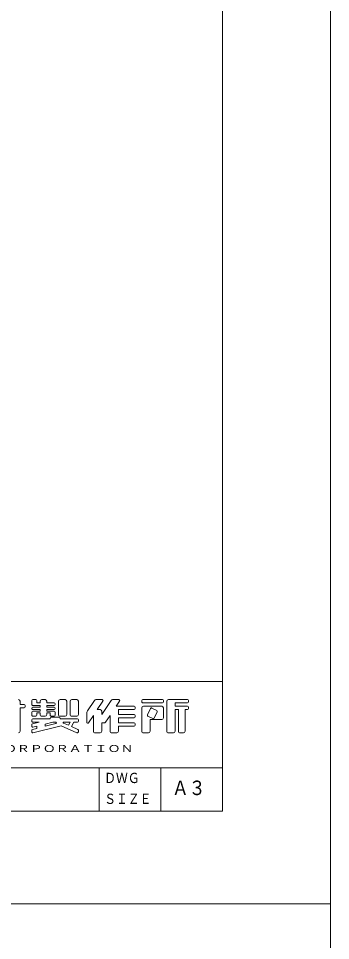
# Model space of a CAD drawing. Units: millimetres on the paper, scale 1:50. Extents: x 0 to 420, y -148 to 446.
# Drawn here: x 369.4 to 420, y 142.6 to 291.8 of the extents above; entities that cross this region are included whole.
import ezdxf
from ezdxf.enums import TextEntityAlignment as Align

# ---------------------------------------------------------------- set-up
doc = ezdxf.new("R2010")
doc.units = ezdxf.units.MM
doc.layers.add('DEFPOINTS_3', color=7, linetype='Continuous', lineweight=9)
doc.layers.add('LY_1', color=7, linetype='Continuous', lineweight=9)
doc.styles.add('ＭＳ ゴシック', font='')
doc.styles.get('ＭＳ ゴシック').set_extended_font_data('MS Gothic')

msp = doc.modelspace()

# ---------------------------------------------------------------- linework, layer by layer
at = {"layer": 'DEFPOINTS_3'}
for p, q in [((420, 148.5), (420, 445.5)), ((0, 148.5), (420, 148.5)), ((420, 148.5), (0, 148.5)), ((420, -148.5), (420, 148.5))]:
    msp.add_line(p, q, dxfattribs=at)
at = {"layer": 'LY_1'}
for p, q in [((402.5, 163.5), (402.5, 430.5)), ((17.5, 184.5), (402.5, 184.5)), ((160, 170.5), (402.5, 170.5)), ((382.5, 170.5), (382.5, 163.5)), ((17.5, 163.5), (402.5, 163.5))]:
    msp.add_line(p, q, dxfattribs=at)
at = {"layer": 'LY_1', "lineweight": 18}
for p, q in [((369.684, 181.293), (369.684, 180.753)), ((369.684, 180.753), (370.332, 180.753)), ((371.574, 181.401), (371.574, 180.78)), ((371.736, 181.563), (372.222, 181.563)), ((371.736, 180.618), (372.924, 180.618)), ((372.384, 181.401), (372.384, 181.023)), ((372.384, 181.023), (372.924, 181.023)), ((372.924, 181.293), (372.924, 181.023)), ((372.924, 180.618), (372.924, 180.348)), ((373.734, 181.563), (373.194, 181.563)), ((374.004, 181.293), (374.004, 181.023)), ((374.004, 181.023), (375.192, 181.023)), ((374.004, 180.618), (374.004, 180.348)), ((374.004, 180.618), (375.192, 180.618)), ((375.354, 180.861), (375.354, 180.78)), ((375.894, 181.293), (375.894, 179.133)), ((376.164, 181.563), (376.974, 181.563)), ((377.244, 181.293), (377.244, 179.133)), ((377.784, 181.293), (377.784, 179.133)), ((378.054, 181.563), (378.864, 181.563)), ((379.134, 181.293), (379.134, 179.133)), ((380.62, 179.742), (381.754, 181.443)), ((381.979, 181.563), (382.971, 181.563)), ((382.194, 179.943), (383.106, 181.311)), ((382.914, 179.133), (384.454, 181.443)), ((384.679, 181.563), (385.671, 181.563)), ((385.254, 180.483), (385.806, 181.311)), ((389.394, 181.401), (389.394, 181.185)), ((389.556, 181.563), (392.742, 181.563)), ((389.556, 181.023), (392.742, 181.023)), ((392.904, 181.401), (392.904, 181.185)), ((393.444, 181.293), (393.444, 176.433)), ((393.714, 181.563), (396.792, 181.563)), ((394.794, 181.023), (396.792, 181.023)), ((394.794, 181.023), (394.794, 180.483)), ((396.954, 181.401), (396.954, 181.185)), ((369.684, 180.213), (370.332, 180.213)), ((369.684, 180.213), (369.684, 176.433)), ((370.494, 180.591), (370.494, 180.375)), ((371.574, 180.186), (371.574, 180.105)), ((371.574, 179.511), (371.574, 179.025)), ((371.736, 180.348), (372.924, 180.348)), ((371.736, 179.943), (372.924, 179.943)), ((371.736, 179.673), (372.924, 179.673)), ((372.384, 179.403), (372.384, 179.025)), ((372.384, 179.403), (372.924, 179.403)), ((372.924, 179.943), (372.924, 179.673)), ((372.924, 179.403), (372.924, 179.133)), ((374.004, 180.348), (375.192, 180.348)), ((374.004, 179.943), (374.004, 179.673)), ((374.004, 179.943), (375.192, 179.943)), ((374.004, 179.673), (375.192, 179.673)), ((374.004, 179.403), (374.544, 179.403)), ((374.004, 179.403), (374.004, 179.133)), ((374.544, 179.403), (374.544, 179.025)), ((375.354, 180.186), (375.354, 180.105)), ((375.354, 179.511), (375.354, 179.025)), ((380.484, 179.293), (380.484, 177.913)), ((382.194, 179.943), (382.644, 179.943)), ((382.914, 179.673), (382.914, 179.133)), ((385.254, 180.483), (388.152, 180.483)), ((385.614, 179.943), (385.614, 179.133)), ((385.614, 179.943), (388.152, 179.943)), ((385.614, 179.133), (388.152, 179.133)), ((388.314, 180.321), (388.314, 180.105)), ((389.394, 180.213), (389.394, 176.433)), ((389.664, 180.483), (392.634, 180.483)), ((390.834, 180.122), (390.33, 179.116)), ((391.051, 180.195), (391.841, 179.8)), ((391.914, 179.582), (391.41, 178.576)), ((392.904, 180.213), (392.904, 178.593)), ((394.794, 180.483), (396.792, 180.483)), ((394.794, 179.943), (394.794, 176.433)), ((394.794, 179.943), (395.334, 179.943)), ((395.334, 179.943), (395.334, 176.433)), ((396.414, 179.943), (396.414, 176.433)), ((396.414, 179.943), (396.792, 179.943)), ((396.954, 180.321), (396.954, 180.105)), ((371.574, 178.296), (371.574, 178.08)), ((372.76, 177.918), (371.697, 177.652)), ((371.736, 178.863), (372.222, 178.863)), ((371.736, 178.458), (374.544, 178.458)), ((371.736, 177.918), (372.76, 177.918)), ((373.194, 178.863), (373.734, 178.863)), ((374.987, 177.918), (373.734, 177.605)), ((375.477, 177.679), (373.734, 177.243)), ((374.544, 178.566), (374.544, 178.458)), ((374.706, 178.863), (375.192, 178.863)), ((374.706, 178.728), (376.002, 178.728)), ((374.987, 177.918), (375.447, 177.918)), ((376.164, 178.863), (376.974, 178.863)), ((376.164, 178.566), (376.164, 178.458)), ((376.164, 178.458), (378.972, 178.458)), ((376.729, 177.763), (377.532, 177.406)), ((376.762, 177.918), (377.788, 177.918)), ((377.532, 177.406), (377.788, 177.918)), ((378.026, 177.187), (378.392, 177.918)), ((378.054, 178.863), (378.864, 178.863)), ((378.392, 177.918), (378.972, 177.918)), ((379.134, 178.296), (379.134, 178.08)), ((380.781, 177.823), (381.564, 178.998)), ((381.564, 178.998), (381.564, 176.433)), ((382.914, 177.783), (382.914, 176.433)), ((382.914, 177.783), (383.31, 177.783)), ((383.534, 177.904), (384.264, 178.998)), ((384.264, 178.998), (384.264, 176.433)), ((385.614, 178.593), (388.152, 178.593)), ((385.614, 178.593), (385.614, 177.783)), ((385.614, 177.783), (388.152, 177.783)), ((388.314, 178.971), (388.314, 178.755)), ((388.314, 177.621), (388.314, 177.405)), ((390.403, 178.899), (391.193, 178.504)), ((390.744, 178.323), (392.634, 178.323)), ((390.744, 178.323), (390.744, 176.433)), ((371.574, 177.495), (371.574, 177.273)), ((371.574, 176.577), (371.574, 176.354)), ((372.384, 176.906), (371.697, 176.734)), ((376.35, 177.341), (371.775, 176.197)), ((372.384, 177.268), (371.775, 177.115)), ((372.384, 177.268), (372.384, 176.906)), ((373.734, 177.605), (373.734, 177.243)), ((376.35, 177.341), (378.906, 176.205)), ((378.026, 177.187), (379.038, 176.737)), ((379.134, 176.589), (379.134, 176.353)), ((381.834, 176.163), (382.644, 176.163)), ((384.534, 176.163), (385.344, 176.163)), ((385.614, 177.243), (388.152, 177.243)), ((385.614, 177.243), (385.614, 176.433)), ((389.664, 176.163), (390.474, 176.163)), ((393.714, 176.163), (394.524, 176.163)), ((395.604, 176.163), (396.144, 176.163)), ((392.5, 170.5), (392.5, 163.5))]:
    msp.add_line(p, q, dxfattribs=at)
for centre, radius, start, end in [((369.414, 181.293), 0.27, 0, 89.99998), ((370.332, 180.591), 0.162, 0, 89.99998), ((371.736, 181.401), 0.162, 89.99998, 179.99996), ((371.736, 180.78), 0.162, 179.99998, 270.00002), ((372.222, 181.401), 0.162, 0, 89.99998), ((373.194, 181.293), 0.27, 89.99998, 179.99996), ((373.734, 181.293), 0.27, 0, 89.99998), ((375.192, 180.861), 0.162, 0, 89.99998), ((375.192, 180.78), 0.162, 270.00002, 0), ((376.164, 181.293), 0.27, 89.99998, 179.99996), ((376.974, 181.293), 0.27, 0, 89.99998), ((378.054, 181.293), 0.27, 89.99998, 179.99996), ((378.864, 181.293), 0.27, 0, 89.99998), ((381.979, 181.293), 0.27, 89.99998, 146.30984), ((382.971, 181.401), 0.162, 326.31015, 89.99998), ((384.679, 181.293), 0.27, 89.99998, 146.3098), ((385.671, 181.401), 0.162, 326.31003, 89.99998), ((389.556, 181.401), 0.162, 89.99998, 179.99996), ((389.556, 181.185), 0.162, 179.99998, 270.00002), ((392.742, 181.401), 0.162, 0, 89.99998), ((392.742, 181.185), 0.162, 270.00002, 0), ((393.714, 181.293), 0.27, 89.99998, 179.99996), ((396.792, 181.401), 0.162, 0, 89.99998), ((396.792, 181.185), 0.162, 270.00002, 0), ((370.332, 180.375), 0.162, 270.00002, 0), ((371.736, 180.186), 0.162, 89.99998, 179.99996), ((371.736, 180.105), 0.162, 179.99998, 270.00002), ((371.736, 179.511), 0.162, 89.99998, 179.99996), ((373.194, 179.133), 0.27, 179.99998, 270.00002), ((373.734, 179.133), 0.27, 270.00002, 0), ((375.192, 180.186), 0.162, 0, 89.99998), ((375.192, 180.105), 0.162, 270.00002, 0), ((375.192, 179.511), 0.162, 0, 89.99998), ((376.164, 179.133), 0.27, 179.99998, 270.00002), ((376.974, 179.133), 0.27, 270.00002, 0), ((378.054, 179.133), 0.27, 179.99998, 270.00002), ((378.864, 179.133), 0.27, 270.00002, 0), ((381.294, 179.293), 0.81, 146.30999, 179.99996), ((382.644, 179.673), 0.27, 0, 89.99998), ((388.152, 180.321), 0.162, 0, 89.99998), ((388.152, 180.105), 0.162, 270.00002, 0), ((388.152, 178.971), 0.162, 0, 89.99998), ((389.664, 180.213), 0.27, 89.99998, 179.99996), ((390.475, 179.044), 0.162, 153.43517, 243.43529), ((390.978, 180.05), 0.162, 63.43447, 153.43474), ((391.769, 179.655), 0.162, 333.43484, 63.43447), ((392.634, 180.213), 0.27, 0, 89.99998), ((396.792, 180.321), 0.162, 0, 89.99998), ((396.792, 180.105), 0.162, 270.00002, 0), ((371.736, 179.025), 0.162, 179.99998, 270.00002), ((371.736, 178.296), 0.162, 89.99998, 179.99996), ((371.736, 178.08), 0.162, 179.99998, 270.00002), ((371.736, 177.495), 0.162, 104.03614, 179.99996), ((372.222, 179.025), 0.162, 270.00002, 0), ((374.706, 179.025), 0.162, 179.99998, 270.00002), ((374.706, 178.566), 0.162, 89.99998, 179.99996), ((375.192, 179.025), 0.162, 270.00002, 0), ((375.447, 177.797), 0.121, 284.0365, 89.99998), ((376.002, 178.566), 0.162, 0, 89.99998), ((376.762, 177.837), 0.081, 89.99998, 246.03817), ((378.972, 178.296), 0.162, 0, 89.99998), ((378.972, 178.08), 0.162, 270.00002, 0), ((380.646, 177.913), 0.162, 179.99998, 326.30997), ((383.31, 178.053), 0.27, 270.00002, 326.31002), ((388.152, 178.755), 0.162, 270.00002, 0), ((388.152, 177.621), 0.162, 0, 89.99998), ((391.266, 178.649), 0.162, 243.43534, 333.43491), ((392.634, 178.593), 0.27, 270.00002, 0), ((369.414, 176.433), 0.27, 270.00002, 0), ((371.736, 177.273), 0.162, 179.99998, 284.03612), ((371.736, 176.577), 0.162, 104.03614, 179.99996), ((371.736, 176.354), 0.162, 179.99998, 284.03612), ((378.972, 176.353), 0.162, 246.03699, 0), ((378.972, 176.589), 0.162, 0, 66.03701), ((381.834, 176.433), 0.27, 179.99998, 270.00002), ((382.644, 176.433), 0.27, 270.00002, 0), ((384.534, 176.433), 0.27, 179.99998, 270.00002), ((385.344, 176.433), 0.27, 270.00002, 0), ((388.152, 177.405), 0.162, 270.00002, 0), ((389.664, 176.433), 0.27, 179.99998, 270.00002), ((390.474, 176.433), 0.27, 270.00002, 0), ((393.714, 176.433), 0.27, 179.99998, 270.00002), ((394.524, 176.433), 0.27, 270.00002, 0), ((395.604, 176.433), 0.27, 179.99998, 270.00002), ((396.144, 176.433), 0.27, 270.00002, 0)]:
    msp.add_arc(centre, radius, start, end, dxfattribs=at)

# ---------------------------------------------------------------- texts
at = {"layer": 'LY_1', "style": 'ＭＳ ゴシック'}
for s, height, width, p in [('ＮＡＫＡＭＵＲＡ\u3000ＭＦＧ．ＣＯＲＰＯＲＡＴＩＯＮ', 1.1, 1.4, (337.645, 172.75)), ('ＤＷＧ', 1.65, 0.85, (383.312, 167.562)), ('Ａ３', 2.346, 0.85, (394.3, 165.4)), ('ＳＩＺＥ', 1.65, 0.85, (383.312, 164.188))]:
    msp.add_text(s, height=height, dxfattribs=dict(at, width=width)).set_placement(p, align=Align.BOTTOM_LEFT)

doc.saveas('drawing.dxf')
